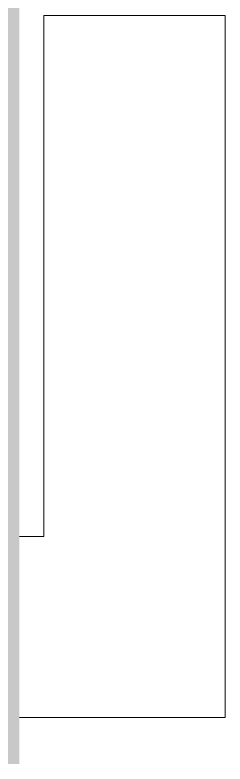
# Model space of a CAD drawing. Header units: inches. Extents: x -326 to 986, y -79 to 1436.
# Drawn here: x 506.03 to 511.39, y 456.03 to 475.17 of the extents above; entities that cross this region are included whole.
import ezdxf

# ---------------------------------------------------------------- set-up
doc = ezdxf.new("R2010")
doc.units = ezdxf.units.IN
doc.header["$LTSCALE"] = 48
doc.header["$MEASUREMENT"] = 0
doc.layers.add('A-DETL-GENF', color=247, linetype='Continuous', lineweight=9)
doc.layers.add('A-WALL', color=8, linetype='Continuous', lineweight=13)

msp = doc.modelspace()

# ---------------------------------------------------------------- hatches: boundary and pattern name
at = {"layer": 'A-DETL-GENF'}
msp.add_hatch(color=256, dxfattribs=at).paths.add_polyline_path([(504.39, 456.034), (506.14, 456.034), (506.14, 476.034), (486.64, 476.034), (486.64, 456.034)], flags=0)

# ---------------------------------------------------------------- linework, layer by layer
at = {"layer": 'A-WALL'}
for p, q in [((506.766, 475.16), (506.766, 461.847)), ((511.391, 475.16), (506.766, 475.16)), ((511.391, 457.222), (511.391, 475.16)), ((506.766, 461.847), (506.14, 461.847)), ((506.14, 457.222), (511.391, 457.222))]:
    msp.add_line(p, q, dxfattribs=at)

doc.saveas('drawing.dxf')
